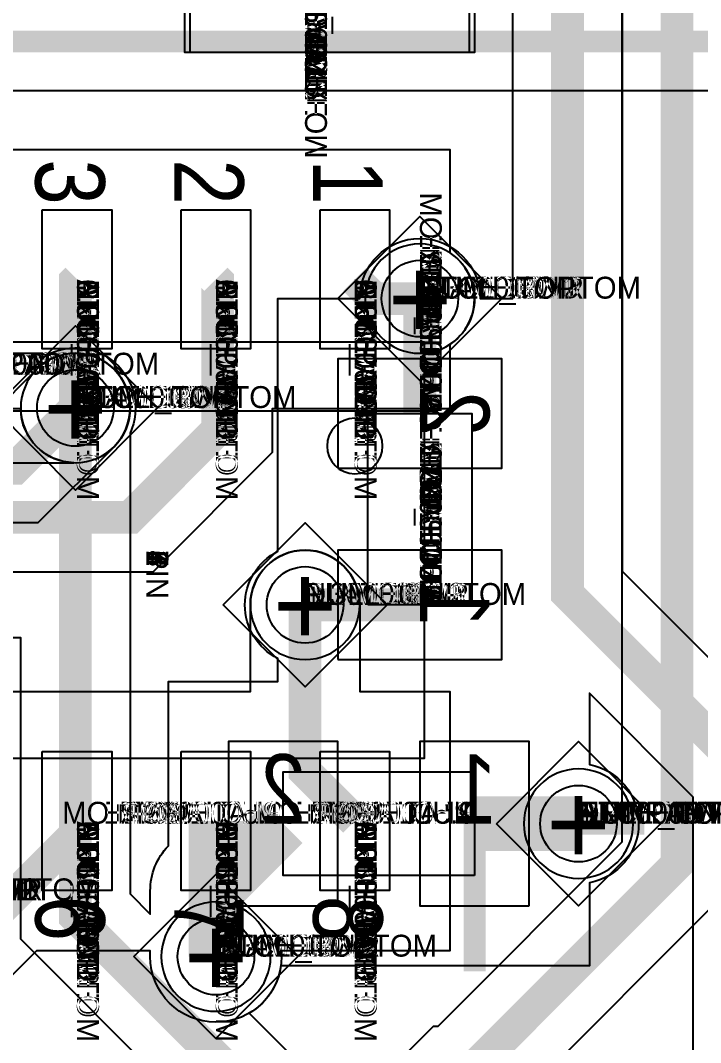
# Model space of a CAD drawing. Extents: x 0 to 323, y 0 to 320.
# Drawn here: x 146.41 to 152.63, y 228 to 237.35 of the extents above; entities that cross this region are included whole.
import ezdxf
from ezdxf.enums import TextEntityAlignment as Align

# ---------------------------------------------------------------- set-up
doc = ezdxf.new("R2010")
doc.units = 0
doc.header["$MEASUREMENT"] = 0
doc.layers.get('0').update_dxf_attribs({"linetype": 'CONTINUOUS'})
for name, color, linetype in [('CDN_FIGURES', 7, 'CONTINUOUS'), ('ETCH_BOTTOM', 7, 'CONTINUOUS'), ('ETCH_GND', 3, 'CONTINUOUS'), ('ETCH_INT1', 4, 'CONTINUOUS'), ('ETCH_INT2', 5, 'CONTINUOUS'), ('ETCH_PWR', 6, 'CONTINUOUS'), ('ETCH_TOP', 2, 'CONTINUOUS'), ('MANUFACTURING_NCLEGEND-1-6', 8, 'CONTINUOUS'), ('PACKAGE_GEOMETRY_ASSEMBLY_TOP', 11, 'CONTINUOUS'), ('PACKAGE_GEOMETRY_PIN_NUMBER', 9, 'CONTINUOUS')]:
    doc.layers.add(name, color=color, linetype=linetype)

# ---------------------------------------------------------------- blocks, each defined once
blk = doc.blocks.new('PAD_INFO')
for tag in ['SHAPE_TYPE', 'PAD_HEIGHT', 'PAD_LAYER', 'PAD_TYPE', 'PAD_WIDTH']:
    blk.add_attdef(tag, (0, 0), '', height=0.2)
at = {"flags": 2}
blk.add_attdef('CDN_TYPE', (0, 0), '', height=0.2, dxfattribs=at)
blk = doc.blocks.new('DRILL_INFO')
at = {"flags": 2}
blk.add_attdef('CDN_TYPE', (0, 0), '', height=0.2, dxfattribs=at)
for tag in ['FSHAPE', 'FCHAR', 'DRILL_HEIGHT', 'DIAMETER', 'PLATED', 'DRILL_WIDTH']:
    blk.add_attdef(tag, (0, 0), '', height=0.2)
blk = doc.blocks.new('VIA0700X0300')
at = {"layer": 'ETCH_BOTTOM'}
blk.add_circle((0, 0), 0.35, dxfattribs=at)
at = {"layer": 'ETCH_GND'}
blk.add_circle((0, 0), 0.35, dxfattribs=at)
at = {"layer": 'ETCH_INT1'}
blk.add_circle((0, 0), 0.35, dxfattribs=at)
at = {"layer": 'ETCH_INT2'}
blk.add_circle((0, 0), 0.35, dxfattribs=at)
at = {"layer": 'ETCH_PWR'}
blk.add_circle((0, 0), 0.35, dxfattribs=at)
at = {"layer": 'ETCH_TOP'}
blk.add_circle((0, 0), 0.35, dxfattribs=at)
ref = blk.add_blockref('PAD_INFO', (0, 0))
ref.add_attrib('PAD_LAYER', 'ETCH_TOP', (0, 0), dxfattribs={"height": 0.2})
ref.add_attrib('SHAPE_TYPE', 'NULL', (0, 0), dxfattribs={"height": 0.2})
ref.add_attrib('PAD_TYPE', 'ANTIPAD', (0, 0), dxfattribs={"height": 0.2})
ref.add_attrib('PAD_WIDTH', '0.000000', (0, 0), dxfattribs={"height": 0.2})
ref.add_attrib('PAD_HEIGHT', '0.000000', (0, 0), dxfattribs={"height": 0.2})
ref = blk.add_blockref('PAD_INFO', (0, 0))
ref.add_attrib('PAD_LAYER', 'ETCH_GND', (0, 0), dxfattribs={"height": 0.2})
ref.add_attrib('SHAPE_TYPE', 'NULL', (0, 0), dxfattribs={"height": 0.2})
ref.add_attrib('PAD_TYPE', 'ANTIPAD', (0, 0), dxfattribs={"height": 0.2})
ref.add_attrib('PAD_WIDTH', '0.000000', (0, 0), dxfattribs={"height": 0.2})
ref.add_attrib('PAD_HEIGHT', '0.000000', (0, 0), dxfattribs={"height": 0.2})
ref = blk.add_blockref('PAD_INFO', (0, 0))
ref.add_attrib('PAD_LAYER', 'ETCH_INT1', (0, 0), dxfattribs={"height": 0.2})
ref.add_attrib('SHAPE_TYPE', 'NULL', (0, 0), dxfattribs={"height": 0.2})
ref.add_attrib('PAD_TYPE', 'ANTIPAD', (0, 0), dxfattribs={"height": 0.2})
ref.add_attrib('PAD_WIDTH', '0.000000', (0, 0), dxfattribs={"height": 0.2})
ref.add_attrib('PAD_HEIGHT', '0.000000', (0, 0), dxfattribs={"height": 0.2})
ref = blk.add_blockref('PAD_INFO', (0, 0))
ref.add_attrib('PAD_LAYER', 'ETCH_INT2', (0, 0), dxfattribs={"height": 0.2})
ref.add_attrib('SHAPE_TYPE', 'NULL', (0, 0), dxfattribs={"height": 0.2})
ref.add_attrib('PAD_TYPE', 'ANTIPAD', (0, 0), dxfattribs={"height": 0.2})
ref.add_attrib('PAD_WIDTH', '0.000000', (0, 0), dxfattribs={"height": 0.2})
ref.add_attrib('PAD_HEIGHT', '0.000000', (0, 0), dxfattribs={"height": 0.2})
ref = blk.add_blockref('PAD_INFO', (0, 0))
ref.add_attrib('PAD_LAYER', 'ETCH_PWR', (0, 0), dxfattribs={"height": 0.2})
ref.add_attrib('SHAPE_TYPE', 'NULL', (0, 0), dxfattribs={"height": 0.2})
ref.add_attrib('PAD_TYPE', 'ANTIPAD', (0, 0), dxfattribs={"height": 0.2})
ref.add_attrib('PAD_WIDTH', '0.000000', (0, 0), dxfattribs={"height": 0.2})
ref.add_attrib('PAD_HEIGHT', '0.000000', (0, 0), dxfattribs={"height": 0.2})
ref = blk.add_blockref('PAD_INFO', (0, 0))
ref.add_attrib('PAD_LAYER', 'ETCH_BOTTOM', (0, 0), dxfattribs={"height": 0.2})
ref.add_attrib('SHAPE_TYPE', 'NULL', (0, 0), dxfattribs={"height": 0.2})
ref.add_attrib('PAD_TYPE', 'ANTIPAD', (0, 0), dxfattribs={"height": 0.2})
ref.add_attrib('PAD_WIDTH', '0.000000', (0, 0), dxfattribs={"height": 0.2})
ref.add_attrib('PAD_HEIGHT', '0.000000', (0, 0), dxfattribs={"height": 0.2})
ref = blk.add_blockref('PAD_INFO', (0, 0))
ref.add_attrib('PAD_LAYER', 'ETCH_TOP', (0, 0), dxfattribs={"height": 0.2})
ref.add_attrib('SHAPE_TYPE', 'NULL', (0, 0), dxfattribs={"height": 0.2})
ref.add_attrib('PAD_TYPE', 'THERMAL', (0, 0), dxfattribs={"height": 0.2})
ref.add_attrib('PAD_WIDTH', '0.000000', (0, 0), dxfattribs={"height": 0.2})
ref.add_attrib('PAD_HEIGHT', '0.000000', (0, 0), dxfattribs={"height": 0.2})
ref = blk.add_blockref('PAD_INFO', (0, 0))
ref.add_attrib('PAD_LAYER', 'ETCH_GND', (0, 0), dxfattribs={"height": 0.2})
ref.add_attrib('SHAPE_TYPE', 'NULL', (0, 0), dxfattribs={"height": 0.2})
ref.add_attrib('PAD_TYPE', 'THERMAL', (0, 0), dxfattribs={"height": 0.2})
ref.add_attrib('PAD_WIDTH', '0.000000', (0, 0), dxfattribs={"height": 0.2})
ref.add_attrib('PAD_HEIGHT', '0.000000', (0, 0), dxfattribs={"height": 0.2})
ref = blk.add_blockref('PAD_INFO', (0, 0))
ref.add_attrib('PAD_LAYER', 'ETCH_INT1', (0, 0), dxfattribs={"height": 0.2})
ref.add_attrib('SHAPE_TYPE', 'NULL', (0, 0), dxfattribs={"height": 0.2})
ref.add_attrib('PAD_TYPE', 'THERMAL', (0, 0), dxfattribs={"height": 0.2})
ref.add_attrib('PAD_WIDTH', '0.000000', (0, 0), dxfattribs={"height": 0.2})
ref.add_attrib('PAD_HEIGHT', '0.000000', (0, 0), dxfattribs={"height": 0.2})
ref = blk.add_blockref('PAD_INFO', (0, 0))
ref.add_attrib('PAD_LAYER', 'ETCH_INT2', (0, 0), dxfattribs={"height": 0.2})
ref.add_attrib('SHAPE_TYPE', 'NULL', (0, 0), dxfattribs={"height": 0.2})
ref.add_attrib('PAD_TYPE', 'THERMAL', (0, 0), dxfattribs={"height": 0.2})
ref.add_attrib('PAD_WIDTH', '0.000000', (0, 0), dxfattribs={"height": 0.2})
ref.add_attrib('PAD_HEIGHT', '0.000000', (0, 0), dxfattribs={"height": 0.2})
ref = blk.add_blockref('PAD_INFO', (0, 0))
ref.add_attrib('PAD_LAYER', 'ETCH_PWR', (0, 0), dxfattribs={"height": 0.2})
ref.add_attrib('SHAPE_TYPE', 'NULL', (0, 0), dxfattribs={"height": 0.2})
ref.add_attrib('PAD_TYPE', 'THERMAL', (0, 0), dxfattribs={"height": 0.2})
ref.add_attrib('PAD_WIDTH', '0.000000', (0, 0), dxfattribs={"height": 0.2})
ref.add_attrib('PAD_HEIGHT', '0.000000', (0, 0), dxfattribs={"height": 0.2})
ref = blk.add_blockref('PAD_INFO', (0, 0))
ref.add_attrib('PAD_LAYER', 'ETCH_BOTTOM', (0, 0), dxfattribs={"height": 0.2})
ref.add_attrib('SHAPE_TYPE', 'NULL', (0, 0), dxfattribs={"height": 0.2})
ref.add_attrib('PAD_TYPE', 'THERMAL', (0, 0), dxfattribs={"height": 0.2})
ref.add_attrib('PAD_WIDTH', '0.000000', (0, 0), dxfattribs={"height": 0.2})
ref.add_attrib('PAD_HEIGHT', '0.000000', (0, 0), dxfattribs={"height": 0.2})
ref = blk.add_blockref('PAD_INFO', (0, 0))
ref.add_attrib('PAD_LAYER', 'ETCH_TOP', (0, 0), dxfattribs={"height": 0.2})
ref.add_attrib('SHAPE_TYPE', 'CIRCLE', (0, 0), dxfattribs={"height": 0.2})
ref.add_attrib('PAD_TYPE', 'REGULAR', (0, 0), dxfattribs={"height": 0.2})
ref.add_attrib('PAD_WIDTH', '0.700000', (0, 0), dxfattribs={"height": 0.2})
ref.add_attrib('PAD_HEIGHT', '0.700000', (0, 0), dxfattribs={"height": 0.2})
ref = blk.add_blockref('PAD_INFO', (0, 0))
ref.add_attrib('PAD_LAYER', 'ETCH_GND', (0, 0), dxfattribs={"height": 0.2})
ref.add_attrib('SHAPE_TYPE', 'CIRCLE', (0, 0), dxfattribs={"height": 0.2})
ref.add_attrib('PAD_TYPE', 'REGULAR', (0, 0), dxfattribs={"height": 0.2})
ref.add_attrib('PAD_WIDTH', '0.700000', (0, 0), dxfattribs={"height": 0.2})
ref.add_attrib('PAD_HEIGHT', '0.700000', (0, 0), dxfattribs={"height": 0.2})
ref = blk.add_blockref('PAD_INFO', (0, 0))
ref.add_attrib('PAD_LAYER', 'ETCH_INT1', (0, 0), dxfattribs={"height": 0.2})
ref.add_attrib('SHAPE_TYPE', 'CIRCLE', (0, 0), dxfattribs={"height": 0.2})
ref.add_attrib('PAD_TYPE', 'REGULAR', (0, 0), dxfattribs={"height": 0.2})
ref.add_attrib('PAD_WIDTH', '0.700000', (0, 0), dxfattribs={"height": 0.2})
ref.add_attrib('PAD_HEIGHT', '0.700000', (0, 0), dxfattribs={"height": 0.2})
ref = blk.add_blockref('PAD_INFO', (0, 0))
ref.add_attrib('PAD_LAYER', 'ETCH_INT2', (0, 0), dxfattribs={"height": 0.2})
ref.add_attrib('SHAPE_TYPE', 'CIRCLE', (0, 0), dxfattribs={"height": 0.2})
ref.add_attrib('PAD_TYPE', 'REGULAR', (0, 0), dxfattribs={"height": 0.2})
ref.add_attrib('PAD_WIDTH', '0.700000', (0, 0), dxfattribs={"height": 0.2})
ref.add_attrib('PAD_HEIGHT', '0.700000', (0, 0), dxfattribs={"height": 0.2})
ref = blk.add_blockref('PAD_INFO', (0, 0))
ref.add_attrib('PAD_LAYER', 'ETCH_PWR', (0, 0), dxfattribs={"height": 0.2})
ref.add_attrib('SHAPE_TYPE', 'CIRCLE', (0, 0), dxfattribs={"height": 0.2})
ref.add_attrib('PAD_TYPE', 'REGULAR', (0, 0), dxfattribs={"height": 0.2})
ref.add_attrib('PAD_WIDTH', '0.700000', (0, 0), dxfattribs={"height": 0.2})
ref.add_attrib('PAD_HEIGHT', '0.700000', (0, 0), dxfattribs={"height": 0.2})
ref = blk.add_blockref('PAD_INFO', (0, 0))
ref.add_attrib('PAD_LAYER', 'ETCH_BOTTOM', (0, 0), dxfattribs={"height": 0.2})
ref.add_attrib('SHAPE_TYPE', 'CIRCLE', (0, 0), dxfattribs={"height": 0.2})
ref.add_attrib('PAD_TYPE', 'REGULAR', (0, 0), dxfattribs={"height": 0.2})
ref.add_attrib('PAD_WIDTH', '0.700000', (0, 0), dxfattribs={"height": 0.2})
ref.add_attrib('PAD_HEIGHT', '0.700000', (0, 0), dxfattribs={"height": 0.2})
ref = blk.add_blockref('DRILL_INFO', (0, 0))
ref.add_attrib('DIAMETER', '0.300000', (0, 0), dxfattribs={"height": 0.2})
ref.add_attrib('PLATED', 'PLATED', (0, 0), dxfattribs={"height": 0.2})
ref.add_attrib('FSHAPE', 'DIAMOND', (0, 0), dxfattribs={"height": 0.2})
ref.add_attrib('FCHAR', '+', (0, 0), dxfattribs={"height": 0.2})
ref.add_attrib('DRILL_WIDTH', '1.500000', (0, 0), dxfattribs={"height": 0.2})
ref.add_attrib('DRILL_HEIGHT', '1.500000', (0, 0), dxfattribs={"height": 0.2})
for tag in ['CDN_TYPE', 'PIN']:
    blk.add_attdef(tag, (0, 0), '', height=0.2)
at = {"flags": 2}
for tag in ['PSTKNAME', 'BBV']:
    blk.add_attdef(tag, (0, 0), '', height=0.2, dxfattribs=at)
blk = doc.blocks.new('FIGURE_DIAMOND')
at = {"layer": 'CDN_FIGURES'}
blk.add_lwpolyline([(-0.5, 0), (0, 0.5), (0.5, 0), (0, -0.5)], close=True, dxfattribs=at)
blk = doc.blocks.new('SMD50_25')
at = {"layer": 'ETCH_TOP'}
blk.add_lwpolyline([(-0.635, -0.3175), (-0.635, 0.3175), (0.635, 0.3175), (0.635, -0.3175)], close=True, dxfattribs=at)
ref = blk.add_blockref('PAD_INFO', (0, 0))
ref.add_attrib('PAD_LAYER', 'ETCH_TOP', (0, 0), dxfattribs={"height": 0.2})
ref.add_attrib('SHAPE_TYPE', 'NULL', (0, 0), dxfattribs={"height": 0.2})
ref.add_attrib('PAD_TYPE', 'ANTIPAD', (0, 0), dxfattribs={"height": 0.2})
ref.add_attrib('PAD_WIDTH', '0.000000', (0, 0), dxfattribs={"height": 0.2})
ref.add_attrib('PAD_HEIGHT', '0.000000', (0, 0), dxfattribs={"height": 0.2})
ref = blk.add_blockref('PAD_INFO', (0, 0))
ref.add_attrib('PAD_LAYER', 'ETCH_GND', (0, 0), dxfattribs={"height": 0.2})
ref.add_attrib('SHAPE_TYPE', 'NULL', (0, 0), dxfattribs={"height": 0.2})
ref.add_attrib('PAD_TYPE', 'ANTIPAD', (0, 0), dxfattribs={"height": 0.2})
ref.add_attrib('PAD_WIDTH', '0.000000', (0, 0), dxfattribs={"height": 0.2})
ref.add_attrib('PAD_HEIGHT', '0.000000', (0, 0), dxfattribs={"height": 0.2})
ref = blk.add_blockref('PAD_INFO', (0, 0))
ref.add_attrib('PAD_LAYER', 'ETCH_INT1', (0, 0), dxfattribs={"height": 0.2})
ref.add_attrib('SHAPE_TYPE', 'NULL', (0, 0), dxfattribs={"height": 0.2})
ref.add_attrib('PAD_TYPE', 'ANTIPAD', (0, 0), dxfattribs={"height": 0.2})
ref.add_attrib('PAD_WIDTH', '0.000000', (0, 0), dxfattribs={"height": 0.2})
ref.add_attrib('PAD_HEIGHT', '0.000000', (0, 0), dxfattribs={"height": 0.2})
ref = blk.add_blockref('PAD_INFO', (0, 0))
ref.add_attrib('PAD_LAYER', 'ETCH_INT2', (0, 0), dxfattribs={"height": 0.2})
ref.add_attrib('SHAPE_TYPE', 'NULL', (0, 0), dxfattribs={"height": 0.2})
ref.add_attrib('PAD_TYPE', 'ANTIPAD', (0, 0), dxfattribs={"height": 0.2})
ref.add_attrib('PAD_WIDTH', '0.000000', (0, 0), dxfattribs={"height": 0.2})
ref.add_attrib('PAD_HEIGHT', '0.000000', (0, 0), dxfattribs={"height": 0.2})
ref = blk.add_blockref('PAD_INFO', (0, 0))
ref.add_attrib('PAD_LAYER', 'ETCH_PWR', (0, 0), dxfattribs={"height": 0.2})
ref.add_attrib('SHAPE_TYPE', 'NULL', (0, 0), dxfattribs={"height": 0.2})
ref.add_attrib('PAD_TYPE', 'ANTIPAD', (0, 0), dxfattribs={"height": 0.2})
ref.add_attrib('PAD_WIDTH', '0.000000', (0, 0), dxfattribs={"height": 0.2})
ref.add_attrib('PAD_HEIGHT', '0.000000', (0, 0), dxfattribs={"height": 0.2})
ref = blk.add_blockref('PAD_INFO', (0, 0))
ref.add_attrib('PAD_LAYER', 'ETCH_BOTTOM', (0, 0), dxfattribs={"height": 0.2})
ref.add_attrib('SHAPE_TYPE', 'NULL', (0, 0), dxfattribs={"height": 0.2})
ref.add_attrib('PAD_TYPE', 'ANTIPAD', (0, 0), dxfattribs={"height": 0.2})
ref.add_attrib('PAD_WIDTH', '0.000000', (0, 0), dxfattribs={"height": 0.2})
ref.add_attrib('PAD_HEIGHT', '0.000000', (0, 0), dxfattribs={"height": 0.2})
ref = blk.add_blockref('PAD_INFO', (0, 0))
ref.add_attrib('PAD_LAYER', 'ETCH_TOP', (0, 0), dxfattribs={"height": 0.2})
ref.add_attrib('SHAPE_TYPE', 'NULL', (0, 0), dxfattribs={"height": 0.2})
ref.add_attrib('PAD_TYPE', 'THERMAL', (0, 0), dxfattribs={"height": 0.2})
ref.add_attrib('PAD_WIDTH', '0.000000', (0, 0), dxfattribs={"height": 0.2})
ref.add_attrib('PAD_HEIGHT', '0.000000', (0, 0), dxfattribs={"height": 0.2})
ref = blk.add_blockref('PAD_INFO', (0, 0))
ref.add_attrib('PAD_LAYER', 'ETCH_GND', (0, 0), dxfattribs={"height": 0.2})
ref.add_attrib('SHAPE_TYPE', 'NULL', (0, 0), dxfattribs={"height": 0.2})
ref.add_attrib('PAD_TYPE', 'THERMAL', (0, 0), dxfattribs={"height": 0.2})
ref.add_attrib('PAD_WIDTH', '0.000000', (0, 0), dxfattribs={"height": 0.2})
ref.add_attrib('PAD_HEIGHT', '0.000000', (0, 0), dxfattribs={"height": 0.2})
ref = blk.add_blockref('PAD_INFO', (0, 0))
ref.add_attrib('PAD_LAYER', 'ETCH_INT1', (0, 0), dxfattribs={"height": 0.2})
ref.add_attrib('SHAPE_TYPE', 'NULL', (0, 0), dxfattribs={"height": 0.2})
ref.add_attrib('PAD_TYPE', 'THERMAL', (0, 0), dxfattribs={"height": 0.2})
ref.add_attrib('PAD_WIDTH', '0.000000', (0, 0), dxfattribs={"height": 0.2})
ref.add_attrib('PAD_HEIGHT', '0.000000', (0, 0), dxfattribs={"height": 0.2})
ref = blk.add_blockref('PAD_INFO', (0, 0))
ref.add_attrib('PAD_LAYER', 'ETCH_INT2', (0, 0), dxfattribs={"height": 0.2})
ref.add_attrib('SHAPE_TYPE', 'NULL', (0, 0), dxfattribs={"height": 0.2})
ref.add_attrib('PAD_TYPE', 'THERMAL', (0, 0), dxfattribs={"height": 0.2})
ref.add_attrib('PAD_WIDTH', '0.000000', (0, 0), dxfattribs={"height": 0.2})
ref.add_attrib('PAD_HEIGHT', '0.000000', (0, 0), dxfattribs={"height": 0.2})
ref = blk.add_blockref('PAD_INFO', (0, 0))
ref.add_attrib('PAD_LAYER', 'ETCH_PWR', (0, 0), dxfattribs={"height": 0.2})
ref.add_attrib('SHAPE_TYPE', 'NULL', (0, 0), dxfattribs={"height": 0.2})
ref.add_attrib('PAD_TYPE', 'THERMAL', (0, 0), dxfattribs={"height": 0.2})
ref.add_attrib('PAD_WIDTH', '0.000000', (0, 0), dxfattribs={"height": 0.2})
ref.add_attrib('PAD_HEIGHT', '0.000000', (0, 0), dxfattribs={"height": 0.2})
ref = blk.add_blockref('PAD_INFO', (0, 0))
ref.add_attrib('PAD_LAYER', 'ETCH_BOTTOM', (0, 0), dxfattribs={"height": 0.2})
ref.add_attrib('SHAPE_TYPE', 'NULL', (0, 0), dxfattribs={"height": 0.2})
ref.add_attrib('PAD_TYPE', 'THERMAL', (0, 0), dxfattribs={"height": 0.2})
ref.add_attrib('PAD_WIDTH', '0.000000', (0, 0), dxfattribs={"height": 0.2})
ref.add_attrib('PAD_HEIGHT', '0.000000', (0, 0), dxfattribs={"height": 0.2})
ref = blk.add_blockref('PAD_INFO', (0, 0))
ref.add_attrib('PAD_LAYER', 'ETCH_TOP', (0, 0), dxfattribs={"height": 0.2})
ref.add_attrib('SHAPE_TYPE', 'RECTANGLE', (0, 0), dxfattribs={"height": 0.2})
ref.add_attrib('PAD_TYPE', 'REGULAR', (0, 0), dxfattribs={"height": 0.2})
ref.add_attrib('PAD_WIDTH', '1.270000', (0, 0), dxfattribs={"height": 0.2})
ref.add_attrib('PAD_HEIGHT', '0.635000', (0, 0), dxfattribs={"height": 0.2})
ref = blk.add_blockref('PAD_INFO', (0, 0))
ref.add_attrib('PAD_LAYER', 'ETCH_GND', (0, 0), dxfattribs={"height": 0.2})
ref.add_attrib('SHAPE_TYPE', 'NULL', (0, 0), dxfattribs={"height": 0.2})
ref.add_attrib('PAD_TYPE', 'REGULAR', (0, 0), dxfattribs={"height": 0.2})
ref.add_attrib('PAD_WIDTH', '0.000000', (0, 0), dxfattribs={"height": 0.2})
ref.add_attrib('PAD_HEIGHT', '0.000000', (0, 0), dxfattribs={"height": 0.2})
ref = blk.add_blockref('PAD_INFO', (0, 0))
ref.add_attrib('PAD_LAYER', 'ETCH_INT1', (0, 0), dxfattribs={"height": 0.2})
ref.add_attrib('SHAPE_TYPE', 'NULL', (0, 0), dxfattribs={"height": 0.2})
ref.add_attrib('PAD_TYPE', 'REGULAR', (0, 0), dxfattribs={"height": 0.2})
ref.add_attrib('PAD_WIDTH', '0.000000', (0, 0), dxfattribs={"height": 0.2})
ref.add_attrib('PAD_HEIGHT', '0.000000', (0, 0), dxfattribs={"height": 0.2})
ref = blk.add_blockref('PAD_INFO', (0, 0))
ref.add_attrib('PAD_LAYER', 'ETCH_INT2', (0, 0), dxfattribs={"height": 0.2})
ref.add_attrib('SHAPE_TYPE', 'NULL', (0, 0), dxfattribs={"height": 0.2})
ref.add_attrib('PAD_TYPE', 'REGULAR', (0, 0), dxfattribs={"height": 0.2})
ref.add_attrib('PAD_WIDTH', '0.000000', (0, 0), dxfattribs={"height": 0.2})
ref.add_attrib('PAD_HEIGHT', '0.000000', (0, 0), dxfattribs={"height": 0.2})
ref = blk.add_blockref('PAD_INFO', (0, 0))
ref.add_attrib('PAD_LAYER', 'ETCH_PWR', (0, 0), dxfattribs={"height": 0.2})
ref.add_attrib('SHAPE_TYPE', 'NULL', (0, 0), dxfattribs={"height": 0.2})
ref.add_attrib('PAD_TYPE', 'REGULAR', (0, 0), dxfattribs={"height": 0.2})
ref.add_attrib('PAD_WIDTH', '0.000000', (0, 0), dxfattribs={"height": 0.2})
ref.add_attrib('PAD_HEIGHT', '0.000000', (0, 0), dxfattribs={"height": 0.2})
ref = blk.add_blockref('PAD_INFO', (0, 0))
ref.add_attrib('PAD_LAYER', 'ETCH_BOTTOM', (0, 0), dxfattribs={"height": 0.2})
ref.add_attrib('SHAPE_TYPE', 'NULL', (0, 0), dxfattribs={"height": 0.2})
ref.add_attrib('PAD_TYPE', 'REGULAR', (0, 0), dxfattribs={"height": 0.2})
ref.add_attrib('PAD_WIDTH', '0.000000', (0, 0), dxfattribs={"height": 0.2})
ref.add_attrib('PAD_HEIGHT', '0.000000', (0, 0), dxfattribs={"height": 0.2})
ref = blk.add_blockref('DRILL_INFO', (0, 0))
ref.add_attrib('DIAMETER', '0.000000', (0, 0), dxfattribs={"height": 0.2})
ref.add_attrib('PLATED', 'NON_PLATED', (0, 0), dxfattribs={"height": 0.2})
ref.add_attrib('FSHAPE', 'NULL', (0, 0), dxfattribs={"height": 0.2})
ref.add_attrib('DRILL_WIDTH', '0.000000', (0, 0), dxfattribs={"height": 0.2})
ref.add_attrib('DRILL_HEIGHT', '0.000000', (0, 0), dxfattribs={"height": 0.2})
for tag in ['CDN_TYPE', 'PIN']:
    blk.add_attdef(tag, (0, 0), '', height=0.2)
at = {"flags": 2}
for tag in ['PSTKNAME', 'BBV']:
    blk.add_attdef(tag, (0, 0), '', height=0.2, dxfattribs=at)
blk = doc.blocks.new('SOIC8')
at = {"layer": 'PACKAGE_GEOMETRY_ASSEMBLY_TOP'}
blk.add_lwpolyline([(-1.905, -2.54), (-1.905, 2.54), (1.905, 2.54), (1.905, -2.54)], close=True, dxfattribs=at)
blk.add_lwpolyline([(-1.27, 2.54), (-1.27, -2.54)], dxfattribs=at)
blk.add_lwpolyline([(-0.6985, 1.905, 1), (-1.2065, 1.905, 1)], format="xyb", close=True, dxfattribs=at)
at = {"layer": 'ETCH_TOP'}
ref = blk.add_blockref('SMD50_25', (-2.4765, 1.905), dxfattribs=at)
ref.add_attrib('CDN_TYPE', 'PIN', (0, 0), dxfattribs={"height": 0.2})
ref.add_attrib('PIN', '1', (0, 0), dxfattribs={"height": 0.2})
ref = blk.add_blockref('SMD50_25', (2.4765, 1.905), dxfattribs=at)
ref.add_attrib('CDN_TYPE', 'PIN', (0, 0), dxfattribs={"height": 0.2})
ref.add_attrib('PIN', '8', (0, 0), dxfattribs={"height": 0.2})
ref = blk.add_blockref('SMD50_25', (-2.4765, 0.635), dxfattribs=at)
ref.add_attrib('CDN_TYPE', 'PIN', (0, 0), dxfattribs={"height": 0.2})
ref.add_attrib('PIN', '2', (0, 0), dxfattribs={"height": 0.2})
ref = blk.add_blockref('SMD50_25', (2.4765, 0.635), dxfattribs=at)
ref.add_attrib('CDN_TYPE', 'PIN', (0, 0), dxfattribs={"height": 0.2})
ref.add_attrib('PIN', '7', (0, 0), dxfattribs={"height": 0.2})
ref = blk.add_blockref('SMD50_25', (-2.4765, -0.635), dxfattribs=at)
ref.add_attrib('CDN_TYPE', 'PIN', (0, 0), dxfattribs={"height": 0.2})
ref.add_attrib('PIN', '3', (0, 0), dxfattribs={"height": 0.2})
ref = blk.add_blockref('SMD50_25', (-2.4765, -1.905), dxfattribs=at)
ref.add_attrib('CDN_TYPE', 'PIN', (0, 0), dxfattribs={"height": 0.2})
ref.add_attrib('PIN', '4', (0, 0), dxfattribs={"height": 0.2})
ref = blk.add_blockref('SMD50_25', (2.4765, -1.905), dxfattribs=at)
ref.add_attrib('CDN_TYPE', 'PIN', (0, 0), dxfattribs={"height": 0.2})
ref.add_attrib('PIN', '5', (0, 0), dxfattribs={"height": 0.2})
ref = blk.add_blockref('SMD50_25', (2.4765, -0.635), dxfattribs=at)
ref.add_attrib('CDN_TYPE', 'PIN', (0, 0), dxfattribs={"height": 0.2})
ref.add_attrib('PIN', '6', (0, 0), dxfattribs={"height": 0.2})
at = {"flags": 2}
for tag in ['SYMBOL_TYPE', 'CDN_TYPE', 'REFDES']:
    blk.add_attdef(tag, (0, 0), '', height=0.2, dxfattribs=at)
blk = doc.blocks.new('RC1000X1500TS')
at = {"layer": 'ETCH_TOP'}
blk.add_lwpolyline([(-0.5, -0.75), (-0.5, 0.75), (0.5, 0.75), (0.5, -0.75)], close=True, dxfattribs=at)
ref = blk.add_blockref('PAD_INFO', (0, 0))
ref.add_attrib('PAD_LAYER', 'ETCH_TOP', (0, 0), dxfattribs={"height": 0.2})
ref.add_attrib('SHAPE_TYPE', 'NULL', (0, 0), dxfattribs={"height": 0.2})
ref.add_attrib('PAD_TYPE', 'ANTIPAD', (0, 0), dxfattribs={"height": 0.2})
ref.add_attrib('PAD_WIDTH', '0.000000', (0, 0), dxfattribs={"height": 0.2})
ref.add_attrib('PAD_HEIGHT', '0.000000', (0, 0), dxfattribs={"height": 0.2})
ref = blk.add_blockref('PAD_INFO', (0, 0))
ref.add_attrib('PAD_LAYER', 'ETCH_GND', (0, 0), dxfattribs={"height": 0.2})
ref.add_attrib('SHAPE_TYPE', 'NULL', (0, 0), dxfattribs={"height": 0.2})
ref.add_attrib('PAD_TYPE', 'ANTIPAD', (0, 0), dxfattribs={"height": 0.2})
ref.add_attrib('PAD_WIDTH', '0.000000', (0, 0), dxfattribs={"height": 0.2})
ref.add_attrib('PAD_HEIGHT', '0.000000', (0, 0), dxfattribs={"height": 0.2})
ref = blk.add_blockref('PAD_INFO', (0, 0))
ref.add_attrib('PAD_LAYER', 'ETCH_INT1', (0, 0), dxfattribs={"height": 0.2})
ref.add_attrib('SHAPE_TYPE', 'NULL', (0, 0), dxfattribs={"height": 0.2})
ref.add_attrib('PAD_TYPE', 'ANTIPAD', (0, 0), dxfattribs={"height": 0.2})
ref.add_attrib('PAD_WIDTH', '0.000000', (0, 0), dxfattribs={"height": 0.2})
ref.add_attrib('PAD_HEIGHT', '0.000000', (0, 0), dxfattribs={"height": 0.2})
ref = blk.add_blockref('PAD_INFO', (0, 0))
ref.add_attrib('PAD_LAYER', 'ETCH_INT2', (0, 0), dxfattribs={"height": 0.2})
ref.add_attrib('SHAPE_TYPE', 'NULL', (0, 0), dxfattribs={"height": 0.2})
ref.add_attrib('PAD_TYPE', 'ANTIPAD', (0, 0), dxfattribs={"height": 0.2})
ref.add_attrib('PAD_WIDTH', '0.000000', (0, 0), dxfattribs={"height": 0.2})
ref.add_attrib('PAD_HEIGHT', '0.000000', (0, 0), dxfattribs={"height": 0.2})
ref = blk.add_blockref('PAD_INFO', (0, 0))
ref.add_attrib('PAD_LAYER', 'ETCH_PWR', (0, 0), dxfattribs={"height": 0.2})
ref.add_attrib('SHAPE_TYPE', 'NULL', (0, 0), dxfattribs={"height": 0.2})
ref.add_attrib('PAD_TYPE', 'ANTIPAD', (0, 0), dxfattribs={"height": 0.2})
ref.add_attrib('PAD_WIDTH', '0.000000', (0, 0), dxfattribs={"height": 0.2})
ref.add_attrib('PAD_HEIGHT', '0.000000', (0, 0), dxfattribs={"height": 0.2})
ref = blk.add_blockref('PAD_INFO', (0, 0))
ref.add_attrib('PAD_LAYER', 'ETCH_BOTTOM', (0, 0), dxfattribs={"height": 0.2})
ref.add_attrib('SHAPE_TYPE', 'NULL', (0, 0), dxfattribs={"height": 0.2})
ref.add_attrib('PAD_TYPE', 'ANTIPAD', (0, 0), dxfattribs={"height": 0.2})
ref.add_attrib('PAD_WIDTH', '0.000000', (0, 0), dxfattribs={"height": 0.2})
ref.add_attrib('PAD_HEIGHT', '0.000000', (0, 0), dxfattribs={"height": 0.2})
ref = blk.add_blockref('PAD_INFO', (0, 0))
ref.add_attrib('PAD_LAYER', 'ETCH_TOP', (0, 0), dxfattribs={"height": 0.2})
ref.add_attrib('SHAPE_TYPE', 'NULL', (0, 0), dxfattribs={"height": 0.2})
ref.add_attrib('PAD_TYPE', 'THERMAL', (0, 0), dxfattribs={"height": 0.2})
ref.add_attrib('PAD_WIDTH', '0.000000', (0, 0), dxfattribs={"height": 0.2})
ref.add_attrib('PAD_HEIGHT', '0.000000', (0, 0), dxfattribs={"height": 0.2})
ref = blk.add_blockref('PAD_INFO', (0, 0))
ref.add_attrib('PAD_LAYER', 'ETCH_GND', (0, 0), dxfattribs={"height": 0.2})
ref.add_attrib('SHAPE_TYPE', 'NULL', (0, 0), dxfattribs={"height": 0.2})
ref.add_attrib('PAD_TYPE', 'THERMAL', (0, 0), dxfattribs={"height": 0.2})
ref.add_attrib('PAD_WIDTH', '0.000000', (0, 0), dxfattribs={"height": 0.2})
ref.add_attrib('PAD_HEIGHT', '0.000000', (0, 0), dxfattribs={"height": 0.2})
ref = blk.add_blockref('PAD_INFO', (0, 0))
ref.add_attrib('PAD_LAYER', 'ETCH_INT1', (0, 0), dxfattribs={"height": 0.2})
ref.add_attrib('SHAPE_TYPE', 'NULL', (0, 0), dxfattribs={"height": 0.2})
ref.add_attrib('PAD_TYPE', 'THERMAL', (0, 0), dxfattribs={"height": 0.2})
ref.add_attrib('PAD_WIDTH', '0.000000', (0, 0), dxfattribs={"height": 0.2})
ref.add_attrib('PAD_HEIGHT', '0.000000', (0, 0), dxfattribs={"height": 0.2})
ref = blk.add_blockref('PAD_INFO', (0, 0))
ref.add_attrib('PAD_LAYER', 'ETCH_INT2', (0, 0), dxfattribs={"height": 0.2})
ref.add_attrib('SHAPE_TYPE', 'NULL', (0, 0), dxfattribs={"height": 0.2})
ref.add_attrib('PAD_TYPE', 'THERMAL', (0, 0), dxfattribs={"height": 0.2})
ref.add_attrib('PAD_WIDTH', '0.000000', (0, 0), dxfattribs={"height": 0.2})
ref.add_attrib('PAD_HEIGHT', '0.000000', (0, 0), dxfattribs={"height": 0.2})
ref = blk.add_blockref('PAD_INFO', (0, 0))
ref.add_attrib('PAD_LAYER', 'ETCH_PWR', (0, 0), dxfattribs={"height": 0.2})
ref.add_attrib('SHAPE_TYPE', 'NULL', (0, 0), dxfattribs={"height": 0.2})
ref.add_attrib('PAD_TYPE', 'THERMAL', (0, 0), dxfattribs={"height": 0.2})
ref.add_attrib('PAD_WIDTH', '0.000000', (0, 0), dxfattribs={"height": 0.2})
ref.add_attrib('PAD_HEIGHT', '0.000000', (0, 0), dxfattribs={"height": 0.2})
ref = blk.add_blockref('PAD_INFO', (0, 0))
ref.add_attrib('PAD_LAYER', 'ETCH_BOTTOM', (0, 0), dxfattribs={"height": 0.2})
ref.add_attrib('SHAPE_TYPE', 'NULL', (0, 0), dxfattribs={"height": 0.2})
ref.add_attrib('PAD_TYPE', 'THERMAL', (0, 0), dxfattribs={"height": 0.2})
ref.add_attrib('PAD_WIDTH', '0.000000', (0, 0), dxfattribs={"height": 0.2})
ref.add_attrib('PAD_HEIGHT', '0.000000', (0, 0), dxfattribs={"height": 0.2})
ref = blk.add_blockref('PAD_INFO', (0, 0))
ref.add_attrib('PAD_LAYER', 'ETCH_GND', (0, 0), dxfattribs={"height": 0.2})
ref.add_attrib('SHAPE_TYPE', 'NULL', (0, 0), dxfattribs={"height": 0.2})
ref.add_attrib('PAD_TYPE', 'REGULAR', (0, 0), dxfattribs={"height": 0.2})
ref.add_attrib('PAD_WIDTH', '0.000000', (0, 0), dxfattribs={"height": 0.2})
ref.add_attrib('PAD_HEIGHT', '0.000000', (0, 0), dxfattribs={"height": 0.2})
ref = blk.add_blockref('PAD_INFO', (0, 0))
ref.add_attrib('PAD_LAYER', 'ETCH_INT1', (0, 0), dxfattribs={"height": 0.2})
ref.add_attrib('SHAPE_TYPE', 'NULL', (0, 0), dxfattribs={"height": 0.2})
ref.add_attrib('PAD_TYPE', 'REGULAR', (0, 0), dxfattribs={"height": 0.2})
ref.add_attrib('PAD_WIDTH', '0.000000', (0, 0), dxfattribs={"height": 0.2})
ref.add_attrib('PAD_HEIGHT', '0.000000', (0, 0), dxfattribs={"height": 0.2})
ref = blk.add_blockref('PAD_INFO', (0, 0))
ref.add_attrib('PAD_LAYER', 'ETCH_INT2', (0, 0), dxfattribs={"height": 0.2})
ref.add_attrib('SHAPE_TYPE', 'NULL', (0, 0), dxfattribs={"height": 0.2})
ref.add_attrib('PAD_TYPE', 'REGULAR', (0, 0), dxfattribs={"height": 0.2})
ref.add_attrib('PAD_WIDTH', '0.000000', (0, 0), dxfattribs={"height": 0.2})
ref.add_attrib('PAD_HEIGHT', '0.000000', (0, 0), dxfattribs={"height": 0.2})
ref = blk.add_blockref('PAD_INFO', (0, 0))
ref.add_attrib('PAD_LAYER', 'ETCH_PWR', (0, 0), dxfattribs={"height": 0.2})
ref.add_attrib('SHAPE_TYPE', 'NULL', (0, 0), dxfattribs={"height": 0.2})
ref.add_attrib('PAD_TYPE', 'REGULAR', (0, 0), dxfattribs={"height": 0.2})
ref.add_attrib('PAD_WIDTH', '0.000000', (0, 0), dxfattribs={"height": 0.2})
ref.add_attrib('PAD_HEIGHT', '0.000000', (0, 0), dxfattribs={"height": 0.2})
ref = blk.add_blockref('PAD_INFO', (0, 0))
ref.add_attrib('PAD_LAYER', 'ETCH_BOTTOM', (0, 0), dxfattribs={"height": 0.2})
ref.add_attrib('SHAPE_TYPE', 'NULL', (0, 0), dxfattribs={"height": 0.2})
ref.add_attrib('PAD_TYPE', 'REGULAR', (0, 0), dxfattribs={"height": 0.2})
ref.add_attrib('PAD_WIDTH', '0.000000', (0, 0), dxfattribs={"height": 0.2})
ref.add_attrib('PAD_HEIGHT', '0.000000', (0, 0), dxfattribs={"height": 0.2})
ref = blk.add_blockref('DRILL_INFO', (0, 0))
ref.add_attrib('DIAMETER', '0.000000', (0, 0), dxfattribs={"height": 0.2})
ref.add_attrib('PLATED', 'PLATED', (0, 0), dxfattribs={"height": 0.2})
ref.add_attrib('FSHAPE', 'NULL', (0, 0), dxfattribs={"height": 0.2})
ref.add_attrib('DRILL_WIDTH', '0.000000', (0, 0), dxfattribs={"height": 0.2})
ref.add_attrib('DRILL_HEIGHT', '0.000000', (0, 0), dxfattribs={"height": 0.2})
ref = blk.add_blockref('PAD_INFO', (0, 0))
ref.add_attrib('PAD_LAYER', 'ETCH_TOP', (0, 0), dxfattribs={"height": 0.2})
ref.add_attrib('SHAPE_TYPE', 'RECTANGLE', (0, 0), dxfattribs={"height": 0.2})
ref.add_attrib('PAD_TYPE', 'REGULAR', (0, 0), dxfattribs={"height": 0.2})
ref.add_attrib('PAD_WIDTH', '1.000000', (0, 0), dxfattribs={"height": 0.2})
ref.add_attrib('PAD_HEIGHT', '1.500000', (0, 0), dxfattribs={"height": 0.2})
for tag in ['CDN_TYPE', 'PIN']:
    blk.add_attdef(tag, (0, 0), '', height=0.2)
at = {"flags": 2}
for tag in ['PSTKNAME', 'BBV']:
    blk.add_attdef(tag, (0, 0), '', height=0.2, dxfattribs=at)
blk = doc.blocks.new('F56')
at = {"layer": 'PACKAGE_GEOMETRY_ASSEMBLY_TOP'}
blk.add_lwpolyline([(0, -0.475), (1.75, -0.475), (1.75, 0.475), (0, 0.475)], close=True, dxfattribs=at)
at = {"layer": 'ETCH_TOP'}
ref = blk.add_blockref('RC1000X1500TS', (0, 0), dxfattribs=at)
ref.add_attrib('CDN_TYPE', 'PIN', (0, 0), dxfattribs={"height": 0.2})
ref.add_attrib('PIN', '1', (0, 0), dxfattribs={"height": 0.2})
ref = blk.add_blockref('RC1000X1500TS', (1.75, 0), dxfattribs=at)
ref.add_attrib('CDN_TYPE', 'PIN', (0, 0), dxfattribs={"height": 0.2})
ref.add_attrib('PIN', '2', (0, 0), dxfattribs={"height": 0.2})
at = {"flags": 2}
for tag in ['SYMBOL_TYPE', 'CDN_TYPE', 'REFDES']:
    blk.add_attdef(tag, (0, 0), '', height=0.2, dxfattribs=at)

msp = doc.modelspace()

# ---------------------------------------------------------------- linework, layer by layer
at = {"layer": 'ETCH_BOTTOM'}
for points, format in [([(147.9776, 244.7205, 0.3, 0.3, 0), (147.9776, 243.8905, 0.3, 0.3, 0), (151.4126, 240.4555, 0.3, 0.3, 0), (151.4126, 232.1055, 0.3, 0.3, 0), (153.0626, 230.4555, 0.3, 0.3, 0), (153.0626, 212.4555, 0.3, 0.3, 0), (152.2626, 211.6555, 0.3, 0.3, 0), (152.2626, 209.8055, 0.3, 0.3, 0)], "xyseb"), ([(150.5127, 240.6482), (150.5127, 237.0554), (147.9125, 237.0554), (147.9125, 237.5138, -0.155693)], "xyb"), ([(146.2251, 234.3056), (146.6127, 234.3056), (146.6127, 234.2667, -0.751208), (147.4127, 233.5763), (147.4127, 229.3633), (147.5975, 229.1785), (147.5975, 229.3905, -0.192244), (147.7625, 229.8038), (147.7625, 231.3056), (148.7625, 231.3056), (148.7625, 231.5155, -0.612319), (148.7625, 232.4955), (148.7625, 234.8056), (149.5125, 234.8056, -1), (150.6127, 234.8056), (150.9125, 234.8056), (150.9125, 240.2484)], "xyb"), ([(150.0626, 233.7555, 0.3, 0.3, 0), (150.0626, 234.8055, 0.3, 0.3, 0)], "xyseb"), ([(146.9126, 233.8055, 0.3, 0.3, 0), (146.9126, 229.1562, 0.3, 0.3, 0), (149.0633, 227.0055, 0.3, 0.3, 0), (150.6626, 227.0055, 0.3, 0.3, 0)], "xyseb"), ([(150.0626, 232.0055, 0.3, 0.3, 0), (149.0126, 232.0055, 0.3, 0.3, 0)], "xyseb"), ([(152.5625, 215.18), (152.5625, 230.2484), (151.6127, 231.1982), (151.6127, 230.5464, -0.831918), (151.6127, 229.4646), (151.6127, 228.7054), (148.7916, 228.7054, -0.227747), (148.5024, 228.2736), (149.2704, 227.5056)], "xyb"), ([(148.1976, 228.7905, 0.5, 0.5, 0), (148.1976, 229.3905, 0.5, 0.5, 0), (148.8126, 230.0055, 0.5, 0.5, 0)], "xyseb"), ([(150.5626, 230.0055, 0.5, 0.5, 0), (151.5126, 230.0055, 0.5, 0.5, 0)], "xyseb"), ([(150.5626, 228.6547, 0.2, 0.2, 0), (150.5626, 230.0055, 0.2, 0.2, 0)], "xyseb"), ([(151.5126, 230.0055, 0.2, 0.2, 0), (152.1134, 230.0055, 0.2, 0.2, 0)], "xyseb")]:
    msp.add_lwpolyline(points, format=format, dxfattribs=at)
for points in [[(151.9127, 240.6626), (151.9127, 232.3126), (153.5627, 230.6626), (153.5627, 212.2484), (152.7627, 211.4484)], [(147.7649, 227.5967), (146.4125, 228.9491), (146.4125, 231.7054), (142.7625, 231.7054)]]:
    msp.add_lwpolyline(points, dxfattribs=at)
at = {"layer": 'ETCH_GND'}
for points in [[(150.5627, 234.8055, 1), (149.5625, 234.8055, 1)], [(147.4127, 233.8055, 1), (146.4125, 233.8055, 1)], [(149.5127, 232.0055, 1), (148.5125, 232.0055, 1)], [(148.6977, 228.7905, 1), (147.6975, 228.7905, 1)]]:
    msp.add_lwpolyline(points, format="xyb", close=True, dxfattribs=at)
at = {"layer": 'ETCH_INT1'}
for points, format in [([(153.8026, 233.928, 0.2, 0.2, 0), (153.8026, 233.8455, 0.2, 0.2, 0), (154.1026, 233.5455, 0.2, 0.2, 0), (156.2069, 233.5455, 0.2, 0.2, 0), (156.5426, 233.8812, 0.2, 0.2, 0), (156.5426, 235.8155, 0.2, 0.2, 0), (155.2026, 237.1555, 0.2, 0.2, 0), (137.1112, 237.1555, 0.2, 0.2, 0), (136.7612, 237.5055, 0.2, 0.2, 0), (136.264, 237.5055, 0.2, 0.2, 0), (135.914, 237.1555, 0.2, 0.2, 0), (132.8969, 237.1555, 0.2, 0.2, 0), (128.7576, 241.2948, 0.2, 0.2, 0), (128.7576, 241.6591, 0.2, 0.2, 0), (127.6112, 242.8055, 0.2, 0.2, 0), (46.3183, 242.8055, 0.2, 0.2, 0), (45.0183, 241.5055, 0.2, 0.2, 0), (30.9083, 241.5055, 0.2, 0.2, 0), (27.8083, 238.4055, 0.2, 0.2, 0), (18.8483, 238.4055, 0.2, 0.2, 0), (16.3183, 235.8755, 0.2, 0.2, 0), (9.9426, 235.8755, 0.2, 0.2, 0), (8.9926, 234.9255, 0.2, 0.2, 0)], "xyseb"), ([(155.5547, 238.0056), (157.3927, 236.1676), (157.3927, 233.5291), (156.559, 232.6954), (154.3516, 232.6954), (154.275, 232.6188, -1.595499), (153.6385, 233.2553), (153.6974, 233.3142), (153.4843, 233.5272, -0.051381), (153.4261, 233.5988, -1.344008), (154.2981, 233.9956), (156.0205, 233.9956), (156.0925, 234.0676), (156.0925, 235.6291), (155.0162, 236.7054), (136.9709, 236.7054, -0.654547), (136.0543, 236.7054), (132.7105, 236.7054), (128.4268, 240.989, -1.044763)], "xyb")]:
    msp.add_lwpolyline(points, format=format, dxfattribs=at)
for points in [[(150.5627, 234.8055, 1), (149.5625, 234.8055, 1)], [(147.4127, 233.8055, 1), (146.4125, 233.8055, 1)], [(149.5127, 232.0055, 1), (148.5125, 232.0055, 1)], [(152.0127, 230.0055, 1), (151.0125, 230.0055, 1)], [(148.6977, 228.7905, 1), (147.6975, 228.7905, 1)]]:
    msp.add_lwpolyline(points, format="xyb", close=True, dxfattribs=at)
at = {"layer": 'ETCH_INT2'}
for points in [[(150.0626, 235.3056, 1), (150.0626, 234.3054, 1)], [(149.0126, 232.5056, 1), (149.0126, 231.5054, 1)], [(151.5126, 230.5056, 1), (151.5126, 229.5054, 1)], [(148.1976, 229.2906, 1), (148.1976, 228.2904, 1)]]:
    msp.add_lwpolyline(points, format="xyb", close=True, dxfattribs=at)
for points, format in [([(126.1147, 233.7556), (136.6004, 233.7556), (136.7004, 233.6556), (136.8248, 233.6556), (136.9248, 233.7556), (143.2904, 233.7556, 0.575908), (143.3784, 233.9073, -1.723475), (144.2468, 233.9073, 0.575908), (144.3348, 233.7556), (146.1555, 233.7556), (146.559, 234.1591, -1), (147.2662, 233.4519), (146.5697, 232.7554), (137.339, 232.7554), (137.239, 232.6554), (136.2862, 232.6554), (136.1862, 232.7554), (132.9455, 232.7554, 0.489187), (132.8472, 232.629, -1.286813), (131.878, 232.629, 0.489187), (131.7797, 232.7554), (127.1183, 232.7554, 0.554215)], "xyb"), ([(146.9126, 233.8055, 0.3, 0.3, 0), (146.3626, 233.2555, 0.3, 0.3, 0), (137.1319, 233.2555, 0.3, 0.3, 0), (137.0319, 233.1555, 0.3, 0.3, 0), (136.4933, 233.1555, 0.3, 0.3, 0), (136.3933, 233.2555, 0.3, 0.3, 0), (124.6626, 233.2555, 0.3, 0.3, 0), (124.1626, 233.7555, 0.3, 0.3, 0), (124.1626, 234.3055, 0.3, 0.3, 0)], "xyseb")]:
    msp.add_lwpolyline(points, format=format, dxfattribs=at)
at = {"layer": 'ETCH_PWR'}
for points in [[(150.5627, 234.8055, 1), (149.5625, 234.8055, 1)], [(147.4127, 233.8055, 1), (146.4125, 233.8055, 1)], [(149.5127, 232.0055, 1), (148.5125, 232.0055, 1)], [(152.0127, 230.0055, 1), (151.0125, 230.0055, 1)]]:
    msp.add_lwpolyline(points, format="xyb", close=True, dxfattribs=at)
at = {"layer": 'ETCH_TOP'}
for points, format in [([(86.9343, 214.7555, 0.3, 0.3, 0), (140.4409, 214.7555, 0.3, 0.3, 0), (140.6409, 214.9555, 0.3, 0.3, 0), (142.3843, 214.9555, 0.3, 0.3, 0), (142.5843, 214.7555, 0.3, 0.3, 0), (145.5626, 214.7555, 0.3, 0.3, 0), (150.0426, 219.2355, 0.3, 0.3, 0), (150.0426, 226.7062, 0.3, 0.3, 0), (150.0126, 226.7362, 0.3, 0.3, 0), (150.0126, 227.2748, 0.3, 0.3, 0), (150.3933, 227.6555, 0.3, 0.3, 0), (150.4357, 227.6555, 0.3, 0.3, 0), (152.4126, 229.6324, 0.3, 0.3, 0), (152.4126, 252.1555, 0.3, 0.3, 0), (154.1126, 253.8555, 0.3, 0.3, 0), (157.1126, 253.8555, 0.3, 0.3, 0)], "xyseb"), ([(152.9127, 251.9484), (152.9127, 229.4253), (150.9211, 227.4336, -0.060616), (151.0162, 227.3591), (157.1127, 221.2626), (157.1127, 180.8984)], "xyb"), ([(144.79, 236.1671), (150.3352, 236.1671), (150.3352, 235.2248, -0.542626), (150.3352, 234.3862), (150.3352, 233.7969), (148.7127, 233.7969), (148.7127, 233.3984), (147.6197, 232.3054), (142.9127, 232.3054)], "xyb"), ([(148.1976, 234.982, 0.3, 0.3, 0), (148.2126, 234.967, 0.3, 0.3, 0), (148.2126, 233.6055, 0.3, 0.3, 0), (147.4126, 232.8055, 0.3, 0.3, 0), (142.9426, 232.8055, 0.3, 0.3, 0), (141.2626, 234.4855, 0.3, 0.3, 0), (141.2626, 235.8555, 0.3, 0.3, 0)], "xyseb"), ([(146.9126, 233.8055, 0.3, 0.3, 0), (146.9126, 234.967, 0.3, 0.3, 0), (146.9276, 234.982, 0.3, 0.3, 0)], "xyseb"), ([(150.0626, 234.8055, 0.3, 0.3, 0), (149.6441, 234.8055, 0.3, 0.3, 0), (149.4676, 234.982, 0.3, 0.3, 0)], "xyseb"), ([(143.1497, 233.3056), (146.8985, 233.3056, -0.400979), (146.4126, 233.7969), (146.1692, 233.7969, -0.559942)], "xyb"), ([(144.79, 231.2141), (148.5125, 231.2141), (148.5125, 232.0055, -1), (149.5127, 232.0055), (149.5127, 231.2141), (150.3352, 231.2141), (150.3352, 228.8439), (148.7977, 228.8439), (148.7977, 228.7905, -1), (147.5975, 228.7905), (147.5975, 228.8439), (146.5565, 228.8439), (145.718, 228.0054)], "xyb"), ([(149.4676, 230.029, 0.3, 0.3, 0), (149.0126, 230.484, 0.3, 0.3, 0), (149.0126, 232.0055, 0.3, 0.3, 0)], "xyseb"), ([(146.9276, 230.029, 0.3, 0.3, 0), (146.9126, 230.014, 0.3, 0.3, 0), (146.9126, 229.9072, 0.3, 0.3, 0), (145.5109, 228.5055, 0.3, 0.3, 0), (144.4626, 228.5055, 0.3, 0.3, 0), (141.8626, 231.1055, 0.3, 0.3, 0)], "xyseb"), ([(148.1976, 230.029, 0.5, 0.5, 0), (148.1976, 228.7905, 0.5, 0.5, 0)], "xyseb")]:
    msp.add_lwpolyline(points, format=format, dxfattribs=at)
for points in [[(146.1377, 216.0378), (149.5425, 219.4426), (149.5425, 226.4991), (149.5125, 226.5291), (149.5125, 227.4819), (150.1862, 228.1556), (150.2286, 228.1556), (151.9125, 229.8395), (151.9125, 252.3626)], [(150.5627, 240.9056), (150.5627, 237.0554), (147.9625, 237.0554), (147.9625, 237.7554)]]:
    msp.add_lwpolyline(points, dxfattribs=at)

# ---------------------------------------------------------------- block references
at = {"xscale": -1}
for p, rotation in [((149.2126, 239.8555), 90), ((150.0626, 232.0055), 270)]:
    msp.add_blockref('F56', p, dxfattribs=dict(at, rotation=rotation))
at = {"rotation": 270}
msp.add_blockref('SOIC8', (147.5626, 232.5055), dxfattribs=at)
at = {"xscale": -1}
msp.add_blockref('F56', (150.5626, 230.0055), dxfattribs=at)
at = {"layer": 'ETCH_TOP'}
for p in [(150.0626, 234.8055), (145.6576, 234.1105), (146.9126, 233.8055), (149.0126, 232.0055), (151.5126, 230.0055), (145.1126, 229.3055), (148.1976, 228.7905)]:
    msp.add_blockref('VIA0700X0300', p, dxfattribs=at)
at = {"layer": 'MANUFACTURING_NCLEGEND-1-6', "xscale": 1.5, "yscale": 1.5}
for p in [(150.0626, 234.8055), (146.9126, 233.8055), (149.0126, 232.0055), (151.5126, 230.0055), (148.1976, 228.7905)]:
    msp.add_blockref('FIGURE_DIAMOND', p, dxfattribs=at)

# ---------------------------------------------------------------- texts
at = {"layer": 'MANUFACTURING_NCLEGEND-1-6'}
for p in [(150.0626, 234.8055), (146.9126, 233.8055), (149.0126, 232.0055), (151.5126, 230.0055), (148.1976, 228.7905)]:
    msp.add_text('+', height=0.75, dxfattribs=at).set_placement(p, align=Align.MIDDLE_CENTER)
at = {"layer": 'PACKAGE_GEOMETRY_PIN_NUMBER', "width": 0.88}
for s, p in [('3', (146.5466, 235.871)), ('2', (147.8166, 235.871)), ('1', (149.0866, 235.871)), ('6', (146.5466, 229.14)), ('7', (147.8166, 229.14)), ('8', (149.0866, 229.14))]:
    msp.add_text(s, height=0.635, rotation=270, dxfattribs=at).set_placement(p, align=Align.CENTER)
at = {"layer": 'PACKAGE_GEOMETRY_PIN_NUMBER', "text_generation_flag": 2, "width": 0.88}
for s, p in [('2', (150.0626, 233.7555)), ('1', (150.0626, 232.0055))]:
    msp.add_text(s, height=0.635, rotation=270, dxfattribs=at).set_placement(p, align=Align.CENTER)
for s, p in [('2', (148.8126, 230.0055)), ('1', (150.5626, 230.0055))]:
    msp.add_text(s, height=0.635, dxfattribs=at).set_placement(p, align=Align.CENTER)

doc.saveas('drawing.dxf')
